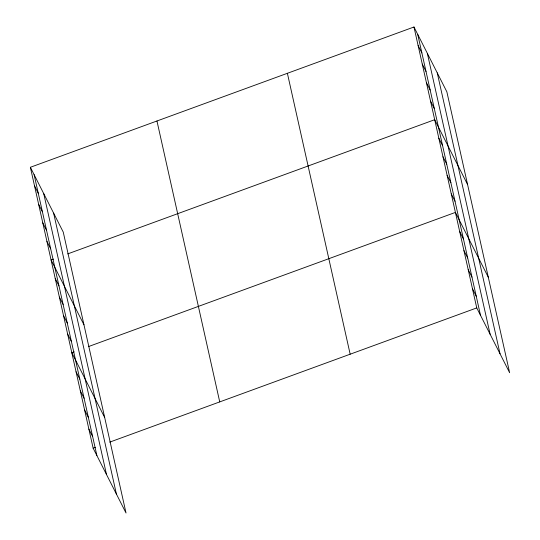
<?xml version="1.0" encoding="UTF-8"?>
<svg xmlns="http://www.w3.org/2000/svg" width="540" height="540" viewBox="0 0 540 540"><rect width="100%" height="100%" fill="white"/><g stroke="black" fill="none" stroke-linecap="round" stroke-linejoin="round"><path stroke-width="0.81" d="M30.368 167.285L63.248 232.092L126.022 513L93.143 448.193L30.368 167.285L413.978 27L446.857 91.807L509.632 372.715L476.752 307.908L413.978 27M53.46 259.112L51.084 259.983L83.963 324.79M67.696 253.908L434.693 119.698L467.573 184.505M74.176 351.817L71.8 352.681L104.679 417.488M88.412 346.606L455.409 212.402L488.288 277.209M93.143 448.193L95.519 447.323M109.755 442.118L476.752 307.908M418.122 45.542L421.868 52.92M422.267 64.078L426.006 71.462M426.411 82.62L430.151 89.998M430.549 101.162L434.295 108.54M438.838 138.24L442.584 145.618M442.982 156.782L446.722 164.16M447.127 175.318L450.866 182.702M451.264 193.86L455.011 201.238M459.682 231.505L463.421 238.882M463.948 250.607L467.694 257.985M468.214 269.703L471.96 277.088M472.487 288.806L476.226 296.19M34.513 185.821L38.252 193.205M38.657 204.363L42.397 211.741M42.795 222.905L46.541 230.283M46.94 241.441L50.686 248.825M55.228 278.525L58.968 285.903M59.373 297.061L63.113 304.445M63.511 315.603L67.257 322.981M67.655 334.145L71.401 341.523M76.066 371.783L79.812 379.168M80.338 390.886L84.078 398.264M84.605 409.988L88.351 417.366M88.877 429.091L92.617 436.469M437.245 72.853L500.02 353.768M427.336 53.332L490.111 334.24M417.724 34.378L480.499 315.286M287.388 73.291L350.163 354.206M156.958 120.987L219.733 401.902M53.629 213.138L116.404 494.046M43.727 193.61L106.502 474.525M34.114 174.663L96.889 455.571"/></g></svg>
